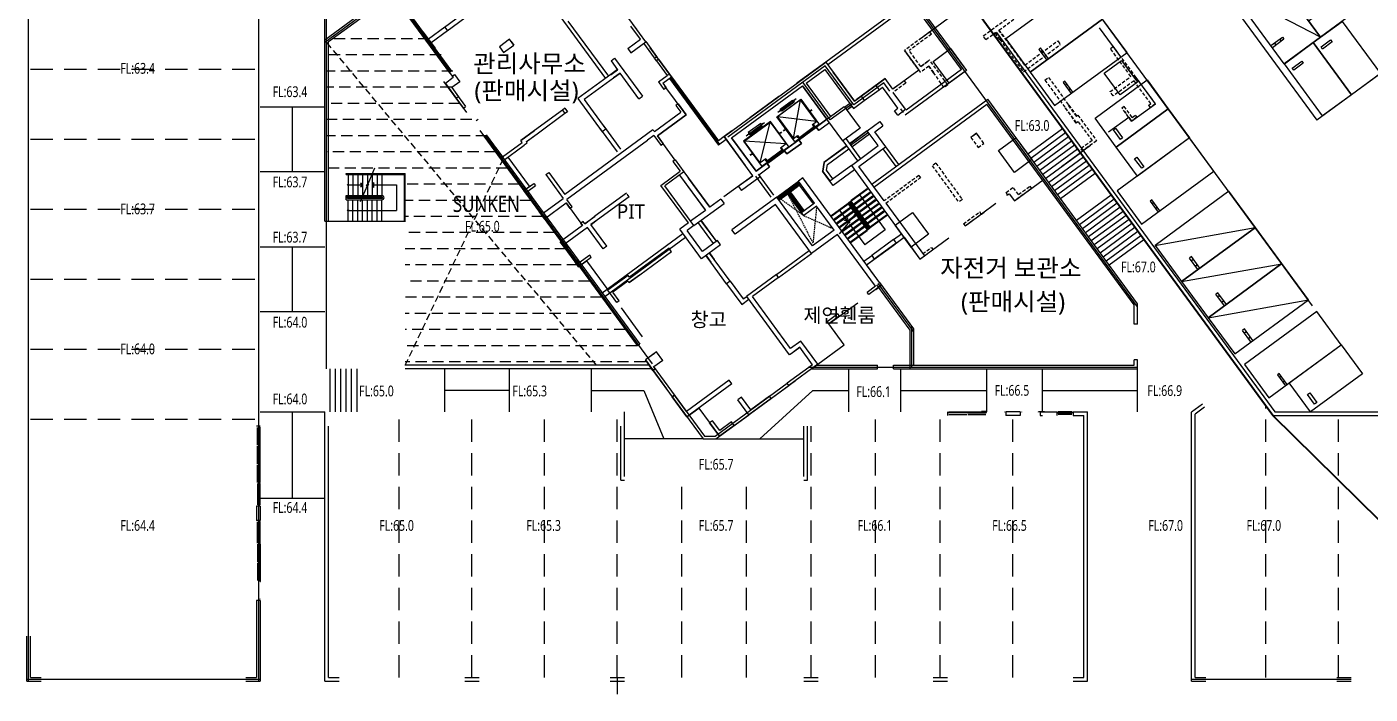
# Model space of a CAD drawing. Header units: millimetres. Extents: x 75184266 to 76346726, y -35077925 to -33679385.
# Drawn here: x 75298084 to 75372939, y -35000489 to -34963303 of the extents above; entities that cross this region are included whole.
import ezdxf
from ezdxf.enums import TextEntityAlignment as Align

# ---------------------------------------------------------------- set-up
doc = ezdxf.new("R2010")
doc.units = ezdxf.units.MM
doc.header["$LTSCALE"] = 50
doc.header["$MEASUREMENT"] = 0
for name, pattern in [('HID', [2.3, 1.5, -0.8]), ('HIDDEN2', [0.1875, 0.125, -0.0625]), ('XR-지하3층$0$H', [1.3, 0.8, -0.5]), ('XR-지하3층$0$HIDDEN', [0.375, 0.25, -0.125])]:
    doc.linetypes.add(name, pattern=pattern)
for name, color, linetype in [('XR-지하3층$0$A-주차', 9, 'CONTINUOUS'), ('XR-지하3층$0$일반주차', 8, 'CONTINUOUS'), ('XR-지하3층$0$확장형주차', 8, 'CONTINUOUS')]:
    doc.layers.add(name, color=color, linetype=linetype)
doc.layers.add('건축', color=8, linetype='CONTINUOUS', plot=False)
doc.layers.add('유도관제-주차면', color=7, linetype='CONTINUOUS', lineweight=100)
doc.styles.add('HY각헤드라인M', font='')
doc.styles.add('XR-지하3층$0$맑은고딕', font='')
doc.styles.add('XR-지하3층$0$울릉도m', font='')
doc.styles.get('HY각헤드라인M').set_extended_font_data('Malgun Gothic')
doc.styles.get('XR-지하3층$0$맑은고딕').set_extended_font_data('Malgun Gothic')
doc.styles.get('XR-지하3층$0$울릉도m').set_extended_font_data('Malgun Gothic')

# ---------------------------------------------------------------- blocks, each defined once
blk = doc.blocks.new('XR-지하3층$0$A$C73B52ADF')
at = {"layer": 'XR-지하3층$0$A-주차', "elevation": 0}
for points in [[(-2038, 2466), (-38, 2466), (-38, -1134), (-2038, -1134)], [(-1166, 2021), (-1166, 1871), (-1832, 1871), (-1832, 2021)]]:
    blk.add_lwpolyline(points, close=True, dxfattribs=at)
blk = doc.blocks.new('XR-지하3층$0$확장형 주차')
at = {"layer": 'XR-지하3층$0$확장형주차', "color": 7}
for p, q in [((0, 3965), (800, 3965)), ((0, 3835), (800, 3835)), ((800, 3835), (800, 3965))]:
    blk.add_line(p, q, dxfattribs=at)
blk.add_lwpolyline([(2500, 5100), (0, 0)], dxfattribs=at)
blk.add_lwpolyline([(2500, 5091), (0, 5091), (0, -9), (2500, -9)], close=True, dxfattribs=at)
for centre in [(238, 3900), (613, 3900)]:
    blk.add_circle(centre, 17.5, dxfattribs=at)
blk = doc.blocks.new('XR-지하3층$0$일반형 주차')
at = {"layer": 'XR-지하3층$0$일반주차'}
for p, q in [((750, 3865), (0, 3865)), ((750, 3735), (750, 3865)), ((0, 3735), (750, 3735))]:
    blk.add_line(p, q, dxfattribs=at)
blk.add_lwpolyline([(2300, 5000), (0, 5000), (0, 0), (2300, 0)], close=True, dxfattribs=at)
for centre in [(238, 3800), (563, 3800)]:
    blk.add_circle(centre, 17.5, dxfattribs=at)

msp = doc.modelspace()

# ---------------------------------------------------------------- hatches: boundary and pattern name
at = {"layer": '건축', "ltscale": 0.5}
h = msp.add_hatch(dxfattribs=at)
h.set_pattern_fill('ANSI31', color=256, scale=350, angle=-53.75323, style=0)
h.set_pattern_definition([(351.246774545, (57405224.57, 45124076.84), (6.657832369, 43.24044135), [])])
h.paths.add_polyline_path([(75340481, -34972601), (75341255, -34973658), (75341409, -34973545), (75340634, -34972489), (75341203, -34972072), (75341090, -34971919), (75339881, -34972806), (75339993, -34972959)])

# ---------------------------------------------------------------- linework, layer by layer
at = {"layer": '건축'}
for p, q in [((75369735, -34978841), (75337215, -34934485)), ((75314684, -34964023), (75314684, -34958815)), ((75314784, -34964023), (75314784, -34958742)), ((75323404, -34961841), (75321363, -34963337)), ((75364824, -34961486), (75369968, -34968503)), ((75323552, -34962042), (75321511, -34963538)), ((75320176, -34963594), (75320055, -34963682)), ((75320055, -34963682), (75320832, -34964743)), ((75320176, -34963594), (75320835, -34964493)), ((75325071, -34964115), (75325219, -34964317)), ((75320714, -34964582), (75320835, -34964493)), ((75330636, -34965194), (75331002, -34965694)), ((75330837, -34965046), (75332387, -34967159)), ((75333061, -34965052), (75333182, -34964963)), ((75333168, -34965197), (75333061, -34965052)), ((75333289, -34965108), (75333168, -34965197)), ((75333289, -34965108), (75333182, -34964963)), ((75336939, -34969419), (75342609, -34965263)), ((75344173, -34967650), (75342576, -34965472)), ((75342609, -34965263), (75344205, -34967440)), ((75321849, -34966130), (75321406, -34966455)), ((75322207, -34966364), (75321763, -34966689)), ((75321790, -34966049), (75321911, -34965961)), ((75321790, -34966049), (75321790, -34966049)), ((75321911, -34965961), (75322207, -34966364)), ((75333892, -34965931), (75333771, -34966020)), ((75342544, -34965682), (75344141, -34967860)), ((75321406, -34966455), (75322015, -34967286)), ((75321763, -34966689), (75322135, -34967197)), ((75333526, -34966447), (75333710, -34966697)), ((75333710, -34966697), (75333589, -34966786)), ((75342670, -34968442), (75341310, -34966587)), ((75345842, -34966426), (75344173, -34967650)), ((75346182, -34966890), (75345842, -34966426)), ((75346627, -34967835), (75346021, -34967008)), ((75347046, -34967899), (75346352, -34966952)), ((75311085, -34967762), (75314684, -34967762)), ((75312884, -34971362), (75312884, -34967762)), ((75322135, -34967197), (75322015, -34967286)), ((75328795, -34967300), (75330149, -34969147)), ((75329144, -34967354), (75330350, -34968999)), ((75334372, -34967600), (75334251, -34967689)), ((75334372, -34967600), (75334821, -34968213)), ((75340957, -34967323), (75339941, -34968068)), ((75340800, -34969527), (75341204, -34967372)), ((75340871, -34967417), (75340842, -34967377)), ((75344576, -34967168), (75344753, -34967410)), ((75346433, -34967977), (75346627, -34967835)), ((75346611, -34968219), (75347046, -34967899)), ((75327924, -34967938), (75326375, -34969074)), ((75328072, -34968140), (75326523, -34969275)), ((75334821, -34968213), (75333228, -34969381)), ((75338167, -34969369), (75339183, -34968624)), ((75338945, -34970887), (75339510, -34968613)), ((75342091, -34968581), (75339913, -34968318)), ((75340057, -34968014), (75340027, -34967974)), ((75341765, -34968045), (75341706, -34967964)), ((75341817, -34967945), (75341736, -34968004)), ((75341846, -34967986), (75341787, -34967905)), ((75342065, -34968885), (75342670, -34968442)), ((75344917, -34969088), (75345611, -34968580)), ((75332974, -34969034), (75328059, -34972638)), ((75333025, -34969357), (75332662, -34969623)), ((75332974, -34969034), (75333051, -34969139)), ((75333025, -34969357), (75333428, -34969907)), ((75333228, -34969381), (75333549, -34969819)), ((75338282, -34969315), (75338253, -34969275)), ((75339097, -34968718), (75339067, -34968678)), ((75340072, -34969286), (75340013, -34969206)), ((75340123, -34969187), (75340042, -34969246)), ((75340152, -34969227), (75340093, -34969147)), ((75340306, -34969115), (75340247, -34969034)), ((75340276, -34969075), (75340357, -34969016)), ((75340386, -34969056), (75340327, -34968975)), ((75342213, -34969087), (75342065, -34968885)), ((75344917, -34969088), (75343925, -34969815)), ((75343987, -34969900), (75344979, -34969173)), ((75345337, -34969153), (75345788, -34968822)), ((75353865, -34970388), (75355801, -34968969)), ((75354031, -34970614), (75355967, -34969195)), ((75324217, -34970036), (75324096, -34970125)), ((75324096, -34970125), (75324587, -34970794)), ((75324217, -34970036), (75324589, -34970544)), ((75324587, -34970794), (75325804, -34969901)), ((75324589, -34970544), (75325686, -34969740)), ((75325966, -34969783), (75325804, -34969901)), ((75332668, -34969631), (75328176, -34972924)), ((75332668, -34969631), (75332662, -34969623)), ((75333549, -34969819), (75333428, -34969907)), ((75338536, -34971597), (75336939, -34969419)), ((75340397, -34969823), (75338058, -34969678)), ((75341245, -34969796), (75341098, -34969595)), ((75343764, -34969934), (75342501, -34970859)), ((75354197, -34970840), (75356132, -34969421)), ((75354362, -34971066), (75356298, -34969647)), ((75354528, -34971291), (75356463, -34969872)), ((75354693, -34971517), (75356629, -34970098)), ((75334211, -34970722), (75334090, -34970811)), ((75334090, -34970811), (75334488, -34971353)), ((75334211, -34970722), (75334698, -34971385)), ((75338451, -34970475), (75338392, -34970394)), ((75338421, -34970435), (75338502, -34970375)), ((75338531, -34970416), (75338472, -34970335)), ((75338718, -34971339), (75339323, -34970895)), ((75339471, -34971097), (75339323, -34970895)), ((75340439, -34970388), (75340291, -34970186)), ((75342501, -34970859), (75342427, -34971341)), ((75354859, -34971743), (75356794, -34970324)), ((75355024, -34971969), (75356960, -34970550)), ((75355190, -34972195), (75357125, -34970776)), ((75311085, -34971362), (75314684, -34971362)), ((75327005, -34971538), (75327974, -34972861)), ((75327166, -34971420), (75328059, -34972638)), ((75333419, -34972136), (75334488, -34971353)), ((75334698, -34971385), (75333629, -34972169)), ((75337729, -34972188), (75338536, -34971597)), ((75338866, -34971540), (75339471, -34971097)), ((75342836, -34971898), (75342427, -34971341)), ((75344207, -34971265), (75343013, -34972140)), ((75344029, -34971023), (75347855, -34976241)), ((75355355, -34972421), (75357291, -34971002)), ((75355521, -34972646), (75357457, -34971227)), ((75355687, -34972872), (75357622, -34971453)), ((75326343, -34972023), (75326432, -34972144)), ((75334951, -34974225), (75333419, -34972136)), ((75335249, -34974378), (75333629, -34972169)), ((75337729, -34972188), (75337906, -34972430)), ((75341320, -34971725), (75341078, -34971903)), ((75341977, -34973128), (75341078, -34971903)), ((75341917, -34973173), (75341142, -34972116)), ((75345705, -34977705), (75341320, -34971725)), ((75326088, -34972843), (75325787, -34972431)), ((75326209, -34972754), (75326088, -34972843)), ((75328356, -34973424), (75328131, -34973118)), ((75328477, -34973336), (75328176, -34972924)), ((75331639, -34972778), (75329889, -34974061)), ((75339869, -34972789), (75337377, -34974616)), ((75341864, -34975511), (75339869, -34972789)), ((75341977, -34973128), (75341255, -34973658)), ((75344007, -34973022), (75343846, -34973141)), ((75344922, -34974609), (75343846, -34973141)), ((75344007, -34973022), (75345084, -34974490)), ((75345944, -34973128), (75348097, -34976063)), ((75356573, -34974082), (75358509, -34972663)), ((75356739, -34974308), (75358675, -34972889)), ((75356905, -34974534), (75358840, -34973114)), ((75326753, -34973496), (75326632, -34973585)), ((75326934, -34973996), (75326632, -34973585)), ((75328477, -34973336), (75328356, -34973424)), ((75339804, -34973209), (75337554, -34974858)), ((75341800, -34975931), (75339804, -34973209)), ((75341374, -34973819), (75341255, -34973658)), ((75342095, -34973290), (75341374, -34973819)), ((75343074, -34974624), (75342095, -34973290)), ((75357070, -34974759), (75359006, -34973340)), ((75357236, -34974985), (75359171, -34973566)), ((75357401, -34975211), (75359337, -34973792)), ((75329048, -34974368), (75327810, -34975275)), ((75329325, -34974475), (75328079, -34975388)), ((75329080, -34974158), (75328959, -34974247)), ((75329048, -34974368), (75328959, -34974247)), ((75330200, -34975668), (75329325, -34974475)), ((75329883, -34974053), (75329520, -34974319)), ((75330401, -34975521), (75329520, -34974319)), ((75329889, -34974061), (75329526, -34974327)), ((75329889, -34974061), (75329883, -34974053)), ((75334951, -34974225), (75334467, -34974580)), ((75335679, -34976233), (75334467, -34974580)), ((75335249, -34974378), (75334886, -34974644)), ((75337554, -34974858), (75337377, -34974616)), ((75343066, -34974630), (75341864, -34975511)), ((75357567, -34975437), (75359502, -34974018)), ((75357732, -34975663), (75359668, -34974244)), ((75357898, -34975888), (75359833, -34974469)), ((75328082, -34975646), (75327810, -34975275)), ((75328203, -34975558), (75328079, -34975388)), ((75335744, -34975814), (75334886, -34974644)), ((75336562, -34975214), (75335744, -34975814)), ((75336740, -34975456), (75336562, -34975214)), ((75343251, -34974866), (75341800, -34975931)), ((75345374, -34977762), (75343251, -34974866)), ((75346380, -34975151, 0), (75346528, -34975353, 0)), ((75358063, -34976114), (75359999, -34974695)), ((75358229, -34976340), (75360165, -34974921)), ((75358395, -34976566), (75360330, -34975147)), ((75311085, -34975562), (75314684, -34975562)), ((75312884, -34979162), (75312884, -34975562)), ((75328203, -34975558), (75328082, -34975646)), ((75329450, -34976032), (75328865, -34976461)), ((75329539, -34976153), (75329450, -34976032)), ((75330401, -34975521), (75330200, -34975668)), ((75333868, -34975632), (75332086, -34976939)), ((75334016, -34975834), (75332234, -34977141)), ((75334016, -34975834), (75333868, -34975632)), ((75336740, -34975456), (75335679, -34976233)), ((75345163, -34976044, 0), (75345310, -34976246, 0)), ((75347855, -34976241), (75348097, -34976063)), ((75328747, -34976300), (75328626, -34976388)), ((75328833, -34976671), (75328626, -34976388)), ((75328865, -34976461), (75328747, -34976300)), ((75329539, -34976153), (75328833, -34976671)), ((75337081, -34977629), (75336191, -34976416)), ((75337283, -34977482), (75336393, -34976268)), ((75331596, -34977150), (75330467, -34977978)), ((75331582, -34977470), (75330736, -34978090)), ((75331647, -34977558), (75331582, -34977470)), ((75331673, -34977255), (75331596, -34977150)), ((75332228, -34977133), (75331647, -34977558)), ((75331653, -34977566), (75331647, -34977558)), ((75332234, -34977141), (75331653, -34977566)), ((75332086, -34976939), (75331667, -34977247)), ((75332092, -34976947), (75331673, -34977255)), ((75332086, -34976939), (75332092, -34976947)), ((75332234, -34977141), (75332228, -34977133)), ((75337283, -34977482), (75337081, -34977629)), ((75339859, -34977106), (75338181, -34978335)), ((75339977, -34977267), (75338517, -34978337)), ((75339977, -34977267), (75339859, -34977106)), ((75330969, -34978663), (75330467, -34977978)), ((75331090, -34978574), (75330736, -34978090)), ((75340586, -34981582), (75338197, -34978324)), ((75340640, -34981232), (75338517, -34978337)), ((75345374, -34977762), (75344914, -34978099)), ((75345003, -34978220), (75344914, -34978099)), ((75345705, -34977705), (75345003, -34978220)), ((75331090, -34978574), (75330969, -34978663)), ((75311085, -34979162), (75314684, -34979162)), ((75343285, -34979293), (75342680, -34979736)), ((75342769, -34979857), (75342680, -34979736)), ((75343374, -34979414), (75342769, -34979857)), ((75343374, -34979414), (75343285, -34979293)), ((75341213, -34980813), (75340640, -34981232)), ((75341868, -34982130), (75341159, -34981162)), ((75342159, -34982103), (75341213, -34980813)), ((75333172, -34981413), (75332551, -34981868)), ((75332976, -34982449), (75332551, -34981868)), ((75333520, -34981889), (75333020, -34982256)), ((75333520, -34981889), (75333172, -34981413)), ((75342159, -34982103), (75340546, -34983285, 0)), ((75340675, -34981517), (75340586, -34981582)), ((75314984, -34984762), (75314984, -34982362, 0)), ((75315284, -34984762), (75315284, -34982362, 0)), ((75315584, -34984762), (75315584, -34982362, 0)), ((75315884, -34984762), (75315884, -34982362, 0)), ((75316184, -34984762), (75316184, -34982362, 0)), ((75316484, -34984762), (75316484, -34982362, 0)), ((75321384, -34984762), (75321384, -34982362, 0)), ((75324984, -34984762), (75324984, -34982362, 0)), ((75329545, -34984762, 0), (75329545, -34982362, 0)), ((75333097, -34982360), (75332976, -34982449)), ((75332976, -34982449), (75333097, -34982360)), ((75333097, -34982360), (75333020, -34982256)), ((75341868, -34982130), (75340457, -34983164, 0)), ((75343884, -34984762), (75343884, -34982362)), ((75346784, -34984762), (75346784, -34982362)), ((75351584, -34984762), (75351584, -34982362)), ((75354684, -34984762), (75354684, -34982362)), ((75359984, -34984762), (75359984, -34982362)), ((75337221, -34982995), (75334841, -34984740)), ((75337368, -34983197), (75334868, -34985030)), ((75337368, -34983197), (75337221, -34982995)), ((75340546, -34983285, 0), (75340457, -34983164, 0)), ((75346784, -34983562), (75351584, -34983562)), ((75354684, -34983562), (75359984, -34983562)), ((75334173, -34983828), (75334052, -34983917)), ((75334052, -34983917), (75334173, -34983828)), ((75334868, -34985030), (75334052, -34983917)), ((75334841, -34984740), (75334173, -34983828)), ((75337912, -34983939), (75337711, -34984087)), ((75338320, -34984917), (75337711, -34984087)), ((75338433, -34984649), (75337912, -34983939)), ((75339562, -34984007, 0), (75338320, -34984917)), ((75339473, -34983886, 0), (75338433, -34984649)), ((75339562, -34984007, 0), (75339473, -34983886, 0)), ((75311085, -34984762), (75314684, -34984762)), ((75312884, -34989562), (75312884, -34984762)), ((75335647, -34984459), (75335526, -34984548)), ((75349394, -34984762, 0), (75349394, -34984784, 0)), ((75349454, -34984762, 0), (75351524, -34984762, 0)), ((75349454, -34984762, 0), (75349454, -34984784, 0)), ((75349454, -34984912, 0), (75350484, -34984912, 0)), ((75350484, -34984762), (75350484, -34984784)), ((75350544, -34984762), (75350544, -34984784)), ((75350544, -34984912, 0), (75351524, -34984912, 0)), ((75352564, -34984762), (75352564, -34984784)), ((75352624, -34984762), (75352624, -34984784)), ((75353504, -34984762), (75353504, -34984784)), ((75354448, -34984762), (75354448, -34984784)), ((75355494, -34984762, 0), (75355494, -34984784, 0)), ((75355554, -34984762, 0), (75355554, -34984784, 0)), ((75356314, -34984762, 0), (75355554, -34984762, 0)), ((75356314, -34984912, 0), (75355554, -34984912, 0)), ((75356314, -34984762, 0), (75356314, -34984784, 0)), ((75356374, -34984762, 0), (75356374, -34984784, 0)), ((75310934, -34986612), (75310934, -34985632)), ((75311084, -34985632, 0), (75311062, -34985632, 0)), ((75336290, -34985252), (75336129, -34985371)), ((75336679, -34986121), (75336129, -34985371)), ((75336692, -34985801), (75336290, -34985252)), ((75337497, -34985520), (75336679, -34986121)), ((75337349, -34985319), (75336692, -34985801)), ((75337497, -34985520), (75337349, -34985319)), ((75311084, -34986612, 0), (75311062, -34986612, 0)), ((75335772, -34986262), (75331384, -34986262)), ((75336486, -34986262, 0), (75341384, -34986262)), ((75310934, -34987652), (75310934, -34986672)), ((75311084, -34986672, 0), (75311062, -34986672, 0)), ((75311084, -34988687, 0), (75311084, -34986672)), ((75310934, -34988687, 0), (75310934, -34987712)), ((75311084, -34987652, 0), (75311062, -34987652, 0)), ((75311084, -34987712, 0), (75311062, -34987712, 0)), ((75310934, -34988752), (75310934, -34989942)), ((75311084, -34988692, 0), (75311062, -34988692, 0)), ((75311084, -34988752, 0), (75311062, -34988752, 0)), ((75311084, -34989942, 0), (75311084, -34988752)), ((75311085, -34989562), (75314684, -34989562)), ((75311084, -34989942, 0), (75311062, -34989942, 0)), ((75311084, -34990002, 0), (75311062, -34990002, 0)), ((75310934, -34992072), (75310934, -34990882)), ((75311084, -34990822, 0), (75311062, -34990822, 0)), ((75311084, -34990882, 0), (75311062, -34990882, 0)), ((75311084, -34992072), (75311084, -34990882)), ((75310934, -34992137, 0), (75310934, -34993112)), ((75311084, -34992072, 0), (75311062, -34992072, 0)), ((75311084, -34992132, 0), (75311062, -34992132, 0)), ((75311084, -34992137, 0), (75311084, -34994152)), ((75310934, -34993172), (75310934, -34994152)), ((75311084, -34993112, 0), (75311062, -34993112, 0)), ((75311084, -34993172, 0), (75311062, -34993172, 0)), ((75311084, -34995192, 0), (75311062, -34995192, 0))]:
    msp.add_line(p, q, dxfattribs=at)
at = {"layer": '건축', "ltscale": 0.5}
for p, q in [((75298184, -34999762), (75298184, -34945162)), ((75359984, -34978903), (75335247, -34945162)), ((75401098, -34945680), (75369968, -34968503)), ((75350333, -34965570), (75338262, -34949106)), ((75350166, -34965680), (75338219, -34949385)), ((75310984, -34952390), (75310984, -34999762)), ((75314784, -34982362), (75314784, -34954199)), ((75321714, -34965820), (75314684, -34956230)), ((75321654, -34965864), (75314684, -34956357)), ((75321775, -34965775), (75314884, -34956376)), ((75314684, -34964147), (75318399, -34961424)), ((75332568, -34964125), (75333171, -34964947)), ((75352119, -34963609), (75351958, -34963727)), ((75351958, -34963727), (75367526, -34984962)), ((75352119, -34963609), (75367627, -34984762)), ((75332447, -34964213), (75333050, -34965036)), ((75333168, -34965197), (75333771, -34966020)), ((75333289, -34965108), (75333892, -34965931)), ((75322409, -34967825), (75321323, -34966343)), ((75333889, -34966181), (75336618, -34969903)), ((75333950, -34966137), (75336678, -34969859)), ((75334010, -34966092), (75336621, -34969653)), ((75344576, -34967168), (75345399, -34966565)), ((75344753, -34967410), (75345576, -34966807)), ((75342670, -34968442), (75343638, -34967732)), ((75343638, -34967732), (75344525, -34968942)), ((75359784, -34978800), (75351585, -34967616)), ((75359984, -34978734), (75351628, -34967336)), ((75323239, -34968457), (75323118, -34968545)), ((75343557, -34969651), (75342670, -34968442)), ((75332119, -34981069), (75323562, -34969397)), ((75332948, -34982073), (75323623, -34969353)), ((75344525, -34968942), (75343557, -34969651)), ((75344929, -34969104), (75343937, -34969832)), ((75344049, -34969985), (75345041, -34969258)), ((75337057, -34969581), (75336618, -34969903)), ((75336939, -34969419), (75336621, -34969653)), ((75343776, -34969950), (75342520, -34970871)), ((75342696, -34970977), (75343888, -34970103)), ((75342520, -34970871), (75342448, -34971336)), ((75338681, -34971626), (75339539, -34972796)), ((75338843, -34971508), (75339700, -34972678)), ((75342852, -34971886), (75342448, -34971336)), ((75342648, -34971287), (75342696, -34970977)), ((75343005, -34971774), (75342648, -34971287)), ((75344207, -34971265), (75343013, -34972140)), ((75346477, -34974361), (75347445, -34973652)), ((75347445, -34973652), (75348332, -34974862)), ((75347364, -34975571), (75346477, -34974361)), ((75346379, -34975150), (75345162, -34976043, 0)), ((75346528, -34975353), (75345310, -34976246, 0)), ((75346380, -34975151, 0), (75346820, -34974829)), ((75348332, -34974862), (75347364, -34975571)), ((75339859, -34977106), (75341681, -34975769)), ((75339977, -34977267), (75341800, -34975931)), ((75344723, -34976366), (75345163, -34976044, 0)), ((75344871, -34976568), (75345310, -34976246)), ((75337081, -34977629), (75337921, -34978775, 0)), ((75337283, -34977482), (75338004, -34978466, 0)), ((75345512, -34977611), (75347484, -34980302, 0)), ((75345592, -34977552), (75347484, -34980133, 0)), ((75338004, -34978466), (75338197, -34978324)), ((75345431, -34977670), (75347284, -34980198, 0)), ((75337921, -34978775), (75338316, -34978485)), ((75359784, -34979862), (75359784, -34978800)), ((75359984, -34979862), (75359984, -34978734)), ((75359984, -34979862), (75359784, -34979862)), ((75347284, -34980198), (75347284, -34982362)), ((75347384, -34979996), (75347384, -34982262)), ((75347484, -34980133), (75347484, -34982162)), ((75332119, -34981069), (75332237, -34980983)), ((75359784, -34982162), (75359784, -34981862)), ((75359984, -34981862), (75359784, -34981862)), ((75359984, -34982362), (75359984, -34981862)), ((75332864, -34982296), (75335772, -34986262)), ((75332985, -34982207), (75335848, -34986112)), ((75341620, -34982262), (75359984, -34982262)), ((75341805, -34982362), (75345484, -34982362)), ((75342078, -34982162), (75345484, -34982162)), ((75345484, -34982362, 0), (75345484, -34982162, 0)), ((75346384, -34982162), (75359784, -34982162)), ((75346384, -34982362, 0), (75346384, -34982162, 0)), ((75346384, -34982362), (75359984, -34982362)), ((75336437, -34986112, 0), (75340457, -34983164, 0)), ((75336486, -34986262, 0), (75340546, -34983285, 0)), ((75363594, -34984335), (75362984, -34984782)), ((75314684, -34999762), (75314684, -34984762)), ((75331384, -34988362), (75331384, -34984762)), ((75349384, -34984762, 0), (75349384, -34984962, 0)), ((75352634, -34984762), (75352634, -34984962)), ((75353434, -34984762, 0), (75352634, -34984762)), ((75353434, -34984962, 0), (75352634, -34984962)), ((75353434, -34984762, 0), (75353434, -34984962, 0)), ((75353444, -34984762), (75353444, -34984784)), ((75354508, -34984762), (75354508, -34984784)), ((75354554, -34984762), (75355484, -34984762)), ((75354554, -34984762, 0), (75354554, -34984962, 0)), ((75354554, -34984962), (75354684, -34984962)), ((75355484, -34984762, 0), (75355484, -34984962, 0)), ((75356384, -34984762), (75357184, -34984762)), ((75356384, -34984762, 0), (75356384, -34984962, 0)), ((75356384, -34984962), (75356984, -34984962)), ((75356984, -34999562), (75356984, -34984962)), ((75357184, -34999762), (75357184, -34984762)), ((75362984, -34999762), (75362984, -34984782)), ((75363713, -34984496), (75363184, -34984884)), ((75363184, -34999562), (75363184, -34984884)), ((75367526, -34984962), (75373974, -34984962)), ((75367627, -34984762), (75374075, -34984762)), ((75311084, -34985562), (75310884, -34985562)), ((75311084, -34985572, 0), (75311062, -34985572, 0)), ((75314884, -34999562), (75314884, -34985563)), ((75331184, -34988562), (75331184, -34985564)), ((75341384, -34988362), (75341384, -34985564)), ((75341584, -34988562), (75341584, -34985564)), ((75335772, -34986262, 0), (75336486, -34986262, 0)), ((75335848, -34986112, 0), (75336437, -34986112, 0)), ((75331184, -34988562, 0), (75331384, -34988562, 0)), ((75341384, -34988562, 0), (75341584, -34988562, 0)), ((75311084, -34990012), (75310884, -34990012)), ((75310884, -34990012), (75310884, -34990812)), ((75311084, -34990012), (75311084, -34990812)), ((75311084, -34990812), (75310884, -34990812)), ((75310884, -34995262), (75310884, -34999562)), ((75311084, -34995262), (75310884, -34995262)), ((75311084, -34995252, 0), (75311062, -34995252, 0)), ((75311084, -34995262), (75311084, -34999762)), ((75298084, -34999762), (75298084, -34997262)), ((75298284, -34999562), (75298284, -34997262)), ((75298084, -34999662), (75311084, -34999662)), ((75298084, -34999762), (75298884, -34999762)), ((75298284, -34999562), (75298884, -34999562)), ((75310284, -34999562), (75310884, -34999562)), ((75310284, -34999762), (75311084, -34999762)), ((75314684, -34999762), (75315484, -34999762)), ((75314884, -34999562), (75315484, -34999562)), ((75322484, -34999562), (75323284, -34999562)), ((75322484, -34999762), (75323284, -34999762)), ((75330584, -34999562), (75331384, -34999562)), ((75330584, -34999762), (75331384, -34999762)), ((75330984, -34999562), (75330984, -35000489)), ((75341384, -34999562), (75342184, -34999562)), ((75341384, -34999762), (75342184, -34999762)), ((75348584, -34999562), (75349384, -34999562)), ((75348584, -34999762), (75349384, -34999762)), ((75356384, -34999562), (75356984, -34999562)), ((75356384, -34999762), (75357184, -34999762)), ((75362984, -34999662), (75371884, -34999662)), ((75362984, -34999762), (75363784, -34999762)), ((75363184, -34999562), (75363784, -34999562)), ((75371084, -34999562), (75371884, -34999562)), ((75371084, -34999762), (75371884, -34999762))]:
    msp.add_line(p, q, dxfattribs=at)
at = {"layer": '건축', "ltscale": 100}
for p, q in [((75325156, -34959124), (75330327, -34966176)), ((75314684, -34964023), (75318339, -34961343)), ((75314884, -34964125), (75318458, -34961504)), ((75347325, -34961805), (75342609, -34965263)), ((75347443, -34961966), (75342727, -34965424)), ((75321380, -34963325), (75320468, -34963993)), ((75328236, -34962985), (75330488, -34966058)), ((75314684, -34974122), (75314684, -34964023)), ((75314884, -34974122), (75314884, -34964125)), ((75321527, -34963526), (75320616, -34964195)), ((75350284, -34965842), (75347036, -34968223)), ((75350166, -34965680), (75347079, -34967944)), ((75322020, -34967047), (75322527, -34967739)), ((75322409, -34967825), (75322530, -34967737)), ((75328069, -34967832), (75327924, -34967938)), ((75328069, -34967832), (75328217, -34968033)), ((75345170, -34972071, 0), (75351628, -34967336)), ((75345288, -34972232, 0), (75351585, -34967616, 0)), ((75346773, -34967864, 0), (75346923, -34968070, 0)), ((75346967, -34967790, 0), (75346934, -34967746, 0)), ((75328217, -34968033), (75328072, -34968140)), ((75323680, -34969311), (75332237, -34980983)), ((75330036, -34968993), (75330971, -34970268)), ((75330238, -34968845), (75331172, -34970120)), ((75345787, -34970106), (75346509, -34971090)), ((75346670, -34970971), (75345949, -34969987)), ((75330143, -34978128), (75334647, -34974826)), ((75330291, -34978329), (75334795, -34975027)), ((75332741, -34982162), (75319173, -34982162, 0)), ((75332939, -34982362), (75319173, -34982362, 0))]:
    msp.add_line(p, q, dxfattribs=at)
at = {"layer": '건축', "linetype": 'HIDDEN2', "ltscale": 30}
for p, q in [((75351382, -34963809), (75353640, -34962154)), ((75352256, -34963479), (75353990, -34962207)), ((75348404, -34963587), (75346993, -34964621)), ((75348493, -34963708), (75348404, -34963587)), ((75351530, -34964011), (75352030, -34963644)), ((75352296, -34964007), (75353614, -34965806)), ((75353692, -34965438), (75352522, -34963842)), ((75353692, -34965438), (75355531, -34964090)), ((75353614, -34965806), (75355679, -34964292)), ((75358465, -34964506), (75358626, -34964388)), ((75348348, -34965488), (75347880, -34965831)), ((75354810, -34966269), (75355945, -34967817)), ((75355011, -34966121), (75356146, -34967669)), ((75347057, -34966434), (75346352, -34966952)), ((75359107, -34967817), (75359228, -34967729)), ((75360592, -34967678), (75360721, -34967583)), ((75360592, -34967678), (75360680, -34967799)), ((75356654, -34968227), (75357695, -34969646)), ((75356670, -34968587), (75357445, -34969643)), ((75359249, -34968011), (75359338, -34968132)), ((75359680, -34968346), (75359850, -34968221)), ((75359850, -34968221), (75359938, -34968342)), ((75350803, -34969379), (75351005, -34969231)), ((75357445, -34969643), (75356816, -34970105)), ((75356816, -34970105), (75356905, -34970226)), ((75357695, -34969646), (75356905, -34970226)), ((75347787, -34971591), (75347876, -34971711)), ((75348529, -34971047), (75350013, -34973071)), ((75348731, -34970899), (75350215, -34972923)), ((75345944, -34973128), (75347876, -34971711)), ((75352649, -34972539), (75353052, -34972244)), ((75353348, -34972647), (75353977, -34972186)), ((75353977, -34972186), (75354066, -34972307)), ((75331639, -34972778), (75331492, -34972576)), ((75352738, -34972660), (75352649, -34972539)), ((75352738, -34972660), (75352698, -34972690)), ((75350278, -34974278), (75351181, -34973616)), ((75350367, -34974399), (75351431, -34973618)), ((75351270, -34973737), (75351181, -34973616)), ((75350278, -34974278), (75350367, -34974399)), ((75348008, -34975942), (75348488, -34975590)), ((75348097, -34976063), (75348576, -34975711)), ((75348488, -34975590), (75348576, -34975711))]:
    msp.add_line(p, q, dxfattribs=at)
at = {"layer": '건축', "linetype": 'XR-지하3층$0$HIDDEN', "ltscale": 50}
for p, q in [((75320507, -34963971), (75315074, -34963971)), ((75321168, -34964871), (75314787, -34964871)), ((75321828, -34965771), (75314787, -34965771)), ((75321744, -34966671), (75314787, -34966671)), ((75322224, -34967571), (75314787, -34967571)), ((75322883, -34968471), (75314787, -34968471)), ((75323726, -34969371), (75314787, -34969371)), ((75324203, -34970271), (75314787, -34970271)), ((75324863, -34971171), (75314787, -34971171)), ((75325523, -34972071), (75319173, -34972071, 0)), ((75326183, -34972971), (75319173, -34972971, 0)), ((75326842, -34973871), (75319173, -34973871, 0)), ((75327502, -34974771), (75319173, -34974771, 0)), ((75328137, -34975671), (75319174, -34975671, 0)), ((75328797, -34976571), (75319174, -34976571, 0)), ((75329457, -34977471), (75319174, -34977471, 0)), ((75330117, -34978371), (75319174, -34978371, 0)), ((75330645, -34979271, 0), (75319173, -34979271, 0)), ((75331436, -34980171), (75319173, -34980171, 0)), ((75332096, -34981071), (75319173, -34981071, 0)), ((75332557, -34981971), (75319173, -34981971, 0))]:
    msp.add_line(p, q, dxfattribs=at)
at = {"layer": '건축', "linetype": 'XR-지하3층$0$HIDDEN', "ltscale": 30}
for p, q in [((75314787, -34964182), (75329815, -34982162)), ((75319173, -34982162, 0), (75324579, -34970784, 0))]:
    msp.add_line(p, q, dxfattribs=at)
at = {"layer": '건축', "linetype": 'XR-지하3층$0$HIDDEN', "ltscale": 100}
for p, q in [((75298284, -34965662), (75310884, -34965662)), ((75298284, -34969562), (75310884, -34969562)), ((75298284, -34973462), (75310884, -34973462)), ((75298284, -34977362), (75310884, -34977362)), ((75298284, -34981262), (75310884, -34981262)), ((75318834, -34999562), (75318834, -34984962)), ((75322884, -34999562), (75322884, -34984962)), ((75326934, -34999562), (75326934, -34984962)), ((75330984, -34999562), (75330984, -34984962)), ((75345384, -34999562), (75345384, -34984962)), ((75348984, -34999562), (75348984, -34984962)), ((75353034, -34999562), (75353034, -34984962)), ((75367134, -34999562), (75367134, -34984427)), ((75371184, -34999562), (75371184, -34984962)), ((75298284, -34985162), (75310884, -34985162)), ((75341784, -34999562), (75341784, -34985564)), ((75334584, -34999562), (75334584, -34988562)), ((75338184, -34999562), (75338184, -34988562))]:
    msp.add_line(p, q, dxfattribs=at)
at = {"layer": '건축', "ltscale": 10}
for p, q in [((75315883, -34971472, 0), (75316966, -34971472, 0)), ((75315883, -34971522, 0), (75315883, -34971472, 0)), ((75315883, -34971522, 0), (75316945, -34971522, 0)), ((75315984, -34971522, 0), (75315984, -34972707, 0)), ((75316254, -34971522, 0), (75316253, -34972707, 0)), ((75316524, -34971522, 0), (75316523, -34972707, 0)), ((75316794, -34971522, 0), (75316793, -34972707, 0)), ((75316945, -34971522, 0), (75319124, -34971522, 0)), ((75316966, -34971472, 0), (75319174, -34971472, 0)), ((75317064, -34971522, 0), (75317064, -34972114, 0)), ((75317334, -34971522, 0), (75317333, -34972707, 0)), ((75317604, -34971522, 0), (75317603, -34972707, 0)), ((75317874, -34971522, 0), (75317873, -34972707, 0)), ((75319124, -34974122, 0), (75319124, -34971522, 0)), ((75319174, -34974172, 0), (75319174, -34971472, 0)), ((75317064, -34972114, 0), (75317063, -34972707, 0)), ((75315883, -34972707, 0), (75316806, -34972707, 0)), ((75315883, -34972777, 0), (75315883, -34972707, 0)), ((75316775, -34972777, 0), (75315883, -34972777, 0)), ((75315883, -34972937, 0), (75315883, -34972777, 0)), ((75315883, -34972937, 0), (75317873, -34972937, 0)), ((75315953, -34972867, 0), (75315953, -34972777, 0)), ((75317873, -34972867, 0), (75315953, -34972867, 0)), ((75315983, -34972807, 0), (75315983, -34972777, 0)), ((75315983, -34972837, 0), (75315983, -34972807, 0)), ((75315983, -34972807, 0), (75316762, -34972807, 0)), ((75315983, -34972837, 0), (75317873, -34972837, 0)), ((75315983, -34972837, 0), (75315983, -34972867, 0)), ((75315983, -34974122, 0), (75315983, -34972937, 0)), ((75316253, -34972807, 0), (75316253, -34972777, 0)), ((75316253, -34972867, 0), (75316253, -34972837, 0)), ((75316253, -34974122, 0), (75316253, -34972937, 0)), ((75316523, -34972807, 0), (75316523, -34972777, 0)), ((75316523, -34972867, 0), (75316523, -34972837, 0)), ((75316523, -34974122, 0), (75316523, -34972937, 0)), ((75316762, -34972807, 0), (75317873, -34972807, 0)), ((75317873, -34972777, 0), (75316775, -34972777, 0)), ((75316793, -34972807, 0), (75316793, -34972777, 0)), ((75316793, -34972867, 0), (75316793, -34972837, 0)), ((75316793, -34974122, 0), (75316793, -34972937, 0)), ((75316806, -34972707, 0), (75317873, -34972707, 0)), ((75317063, -34972807, 0), (75317063, -34972777, 0)), ((75317063, -34972867, 0), (75317063, -34972837, 0)), ((75317063, -34974122, 0), (75317063, -34972937, 0)), ((75317333, -34972807, 0), (75317333, -34972777, 0)), ((75317333, -34972867, 0), (75317333, -34972837, 0)), ((75317333, -34974122, 0), (75317333, -34972937, 0)), ((75317603, -34972807, 0), (75317603, -34972777, 0)), ((75317603, -34972867, 0), (75317603, -34972837, 0)), ((75317603, -34974122, 0), (75317603, -34972937, 0)), ((75317873, -34972807, 0), (75317873, -34972777, 0)), ((75317873, -34972837, 0), (75317873, -34972807, 0)), ((75317873, -34972867, 0), (75317873, -34972837, 0)), ((75317873, -34974122, 0), (75317873, -34972937, 0)), ((75315983, -34973529, 0), (75318680, -34973529, 0)), ((75314684, -34974122, 0), (75319124, -34974122, 0)), ((75319124, -34974122, 0), (75319124, -34974122, 0))]:
    msp.add_line(p, q, dxfattribs=at)
at = {"layer": '건축', "ltscale": 3}
for p, q in [((75339881, -34972806), (75341090, -34971919)), ((75340634, -34972489), (75341203, -34972072)), ((75339993, -34972959), (75340481, -34972601)), ((75341255, -34973658), (75340481, -34972601)), ((75341409, -34973545), (75340634, -34972489))]:
    msp.add_line(p, q, dxfattribs=at)
at = {"layer": '건축', "linetype": 'HID'}
for p, q in [((75341374, -34973819), (75340082, -34972894)), ((75340481, -34972601), (75341888, -34975358)), ((75341374, -34973819), (75343001, -34974542)), ((75342095, -34973290), (75341888, -34975358))]:
    msp.add_line(p, q, dxfattribs=at)
at = {"layer": '건축', "linetype": 'XR-지하3층$0$H', "ltscale": 50}
msp.add_lwpolyline([(75314984, -34956767), (75321849, -34966130), (75321406, -34966455), (75324587, -34970794), (75324889, -34970572), (75326089, -34972210), (75325787, -34972431), (75326934, -34973996), (75328131, -34973118), (75329048, -34974368), (75327810, -34975275), (75328833, -34976671), (75329272, -34976348), (75333051, -34981502), (75332551, -34981868), (75334868, -34985030), (75335526, -34984548), (75336679, -34986121), (75342159, -34982103), (75343626, -34981027), (75342769, -34979857), (75345705, -34977705), (75344871, -34976568), (75346968, -34975031), (75347855, -34976241), (75352819, -34972601), (75353114, -34973005), (75359485, -34968334), (75359648, -34968555), (75360971, -34967586), (75354671, -34958993), (75346993, -34964621), (75347791, -34965710), (75346344, -34966772), (75345915, -34966187), (75344205, -34967440), (75342609, -34965263), (75336939, -34969419), (75338536, -34971597), (75336140, -34973353), (75333228, -34969381), (75334821, -34968213), (75333526, -34966447), (75334010, -34966092), (75329996, -34960616)], dxfattribs=at)
at = {"layer": '건축', "ltscale": 0.5}
for points in [[(75321380, -34963325), (75321527, -34963526)], [(75331571, -34964508), (75331749, -34964750)], [(75330996, -34965686), (75331002, -34965694), (75330639, -34965960), (75330634, -34965952), (75328795, -34967300)], [(75332185, -34967307), (75331138, -34965879), (75330775, -34966145), (75330781, -34966153), (75329144, -34967354)], [(75333892, -34965931), (75334010, -34966092)], [(75341512, -34966439), (75342544, -34965682)], [(75325609, -34969635), (75325615, -34969643), (75326381, -34969082), (75326375, -34969074)], [(75325918, -34969719), (75325912, -34969711), (75326517, -34969267), (75326523, -34969275)], [(75330350, -34968999), (75330149, -34969147)], [(75343557, -34969651), (75344376, -34970768)], [(75343718, -34969533), (75344537, -34970650)], [(75344029, -34971023), (75342836, -34971898)], [(75339869, -34972789), (75341078, -34971903)], [(75346528, -34975353), (75346968, -34975031)]]:
    msp.add_lwpolyline(points, dxfattribs=at)
at = {"layer": '건축'}
for points in [[(75331749, -34964750), (75332579, -34964141), (75331870, -34963173)], [(75332281, -34963987), (75331749, -34963262)], [(75331571, -34964508), (75332281, -34963987)], [(75330636, -34965194), (75330837, -34965046)], [(75342576, -34965472), (75337149, -34969452)], [(75321790, -34966049), (75321849, -34966130)], [(75333287, -34966375), (75333771, -34966020)], [(75333287, -34966375), (75333589, -34966786)], [(75333526, -34966447), (75334010, -34966092)], [(75342857, -34968485), (75341322, -34966392)], [(75345399, -34966565), (75345915, -34966187)], [(75346344, -34966772), (75345915, -34966187)], [(75339323, -34970895), (75338718, -34971339), (75337359, -34969484), (75341310, -34966587), (75342670, -34968442), (75342065, -34968885)], [(75341512, -34966439), (75342872, -34968294)], [(75345399, -34966565), (75345576, -34966807)], [(75345399, -34966565), (75345576, -34966807)], [(75345576, -34966807), (75345770, -34966665)], [(75346021, -34967008), (75345770, -34966665)], [(75332185, -34967307), (75332387, -34967159)], [(75334251, -34967689), (75334523, -34968060)], [(75341905, -34968717), (75341976, -34968814), (75341928, -34968850), (75341857, -34968753), (75342091, -34968581), (75341204, -34967372), (75339913, -34968318), (75340800, -34969527), (75341034, -34969356), (75341105, -34969453), (75341057, -34969488), (75340986, -34969391)], [(75344111, -34967565), (75342857, -34968485)], [(75343662, -34967764), (75343928, -34967569)], [(75343774, -34967918), (75344040, -34967723)], [(75343786, -34967934), (75344052, -34967739)], [(75344141, -34967860), (75344753, -34967410)], [(75344205, -34967440), (75344576, -34967168)], [(75344576, -34967168), (75344753, -34967410)], [(75327924, -34967938), (75328072, -34968140)], [(75333051, -34969139), (75334523, -34968060)], [(75339211, -34970692), (75339282, -34970789), (75339331, -34970753), (75339260, -34970657), (75338945, -34970887), (75338058, -34969678), (75339510, -34968613), (75340397, -34969823), (75340082, -34970054), (75340153, -34970150), (75340202, -34970115), (75340131, -34970018)], [(75342818, -34968643), (75342213, -34969087)], [(75345611, -34968580), (75345788, -34968822)], [(75346611, -34968219), (75346433, -34967977)], [(75342065, -34968885), (75342213, -34969087)], [(75345529, -34969923), (75344917, -34969088)], [(75345949, -34969987), (75345337, -34969153)], [(75325686, -34969740), (75325615, -34969643)], [(75325966, -34969783), (75325918, -34969719)], [(75337359, -34969484), (75338718, -34971339)], [(75341098, -34969595), (75340291, -34970186)], [(75340291, -34970186), (75341098, -34969595)], [(75341245, -34969796), (75340439, -34970388)], [(75340439, -34970388), (75341245, -34969796)], [(75341098, -34969595), (75341245, -34969796)], [(75344029, -34971023), (75345529, -34969923)], [(75344448, -34971087), (75345936, -34969996)], [(75339323, -34970895), (75339471, -34971097)], [(75340291, -34970186), (75340439, -34970388)], [(75327005, -34971538), (75327166, -34971420)], [(75334456, -34971563), (75335881, -34973506)], [(75334456, -34971563), (75335898, -34973530)], [(75334698, -34971385), (75336123, -34973329)], [(75334698, -34971385), (75336140, -34973353)], [(75338866, -34971540), (75338955, -34971661), (75337906, -34972430)], [(75345856, -34973007), (75344448, -34971087)], [(75325787, -34972431), (75326343, -34972023)], [(75325996, -34972464), (75326432, -34972144)], [(75337729, -34972188), (75337906, -34972430)], [(75343013, -34972140), (75342836, -34971898)], [(75344007, -34973022), (75344975, -34972313)], [(75344048, -34972993), (75344018, -34972953), (75344905, -34972302), (75344935, -34972343)], [(75325996, -34972464), (75326209, -34972754)], [(75326753, -34973496), (75326877, -34973665), (75327974, -34972861)], [(75326934, -34973996), (75328131, -34973118)], [(75331492, -34972576), (75329741, -34973859), (75329747, -34973867), (75329175, -34974287), (75329080, -34974158)], [(75335249, -34974378), (75336939, -34973140)], [(75336761, -34972898), (75336140, -34973353)], [(75336761, -34972898), (75336939, -34973140)], [(75336761, -34972898), (75336939, -34973140)], [(75343846, -34973141), (75342878, -34973850)], [(75343997, -34973092), (75343916, -34973152)], [(75343936, -34973137), (75344953, -34974524)], [(75344993, -34974494), (75343976, -34973107)], [(75343997, -34973092), (75345014, -34974480)], [(75344161, -34973232), (75345129, -34972523)], [(75344201, -34973203), (75344172, -34973162), (75345059, -34972512), (75345089, -34972552)], [(75344315, -34973442), (75345283, -34972732)], [(75344355, -34973412), (75344326, -34973372), (75345213, -34972722), (75345242, -34972762)], [(75344469, -34973652), (75345436, -34972942)], [(75344509, -34973622), (75344479, -34973582), (75345366, -34972931), (75345396, -34972972)], [(75344491, -34972668), (75345913, -34974607)], [(75344663, -34973832), (75344633, -34973791), (75345520, -34973141), (75345550, -34973181)], [(75335898, -34973530), (75335072, -34974136)], [(75343806, -34973170), (75343835, -34973211), (75342948, -34973861), (75342919, -34973821)], [(75344000, -34973350), (75343032, -34974060)], [(75343960, -34973380), (75343989, -34973420), (75343102, -34974071), (75343072, -34974030)], [(75344154, -34973560), (75343186, -34974270)], [(75344113, -34973590), (75344143, -34973630), (75343256, -34974280), (75343226, -34974240)], [(75344307, -34973770), (75343340, -34974479)], [(75343352, -34973503), (75343784, -34974092)], [(75344414, -34973537), (75343890, -34974169), (75343946, -34974247), (75343790, -34974167), (75343846, -34974244), (75343354, -34974829)], [(75344267, -34973799), (75344297, -34973840), (75343409, -34974490), (75343380, -34974450)], [(75343916, -34973152), (75344933, -34974539)], [(75344060, -34973306), (75344040, -34973321)], [(75344101, -34973277), (75344121, -34973262)], [(75344214, -34973516), (75344194, -34973531)], [(75344254, -34973486), (75344275, -34973471)], [(75344368, -34973725), (75344348, -34973740)], [(75344408, -34973696), (75344428, -34973681)], [(75344562, -34973906), (75344582, -34973891)], [(75344622, -34973861), (75345590, -34973152)], [(75344776, -34974071), (75345744, -34973361)], [(75344816, -34974041), (75344787, -34974001), (75345674, -34973351), (75345704, -34973391)], [(75344930, -34974281), (75345898, -34973571)], [(75344970, -34974251), (75344941, -34974211), (75345828, -34973560), (75345857, -34973601)], [(75345084, -34974490), (75346051, -34973781)], [(75345124, -34974461), (75345094, -34974420), (75345981, -34973770), (75346011, -34973810)], [(75336352, -34975367), (75335495, -34974198)], [(75336506, -34975255), (75335648, -34974086)], [(75336522, -34975243), (75335664, -34974074)], [(75344461, -34973979), (75343493, -34974689)], [(75344421, -34974009), (75344450, -34974049), (75343563, -34974700), (75343534, -34974659)], [(75343784, -34974092), (75343640, -34974099), (75343641, -34974073), (75343765, -34974065)], [(75344615, -34974189), (75343647, -34974899)], [(75344574, -34974219), (75344604, -34974259), (75343717, -34974909), (75343687, -34974869)], [(75343784, -34974092), (75343834, -34973957), (75343809, -34973950), (75343765, -34974065)], [(75344768, -34974399), (75343801, -34975108)], [(75344728, -34974428), (75344758, -34974469), (75343871, -34975119), (75343841, -34975079)], [(75343952, -34974321), (75343902, -34974455), (75343927, -34974463), (75343971, -34974347)], [(75343952, -34974321), (75344095, -34974314), (75344095, -34974339), (75343971, -34974347)], [(75343952, -34974321), (75344774, -34975442)], [(75344922, -34974609), (75343954, -34975318)], [(75344882, -34974638), (75344911, -34974678), (75344024, -34975329), (75343995, -34975288)], [(75344522, -34973935), (75344501, -34973950)], [(75344675, -34974145), (75344655, -34974160)], [(75344716, -34974115), (75344736, -34974100)], [(75345913, -34974607), (75344774, -34975442)], [(75344829, -34974355), (75344809, -34974369)], [(75344869, -34974325), (75344889, -34974310)], [(75344922, -34974609), (75345084, -34974490)], [(75344933, -34974539), (75345014, -34974480)], [(75344963, -34974579), (75345043, -34974520)], [(75336191, -34976416), (75336199, -34976410), (75335933, -34976047), (75335925, -34976053)], [(75336127, -34975905), (75336119, -34975911), (75336385, -34976274), (75336393, -34976268)], [(75340675, -34981517), (75340669, -34981509), (75341153, -34981154), (75341159, -34981162)], [(75340586, -34981582), (75340580, -34981574)], [(75338935, -34986262), (75341877, -34983562), (75343884, -34983562)]]:
    msp.add_lwpolyline(points, dxfattribs=at)
for points in [[(75324982, -34963994), (75324418, -34964408), (75324654, -34964731), (75325219, -34964317)], [(75359975, -34966388), (75359007, -34967097), (75358120, -34965888), (75359088, -34965178)], [(75330634, -34965952), (75330639, -34965960), (75331002, -34965694), (75330996, -34965686)], [(75330781, -34966153), (75330775, -34966145), (75331138, -34965879), (75331144, -34965887)], [(75341210, -34967330), (75342203, -34968685), (75342203, -34968685), (75342233, -34968725), (75340894, -34969706), (75340865, -34969666), (75340865, -34969666), (75339871, -34968311)], [(75340840, -34967502), (75340147, -34968010), (75340058, -34967889), (75340752, -34967381)], [(75340831, -34967447), (75340791, -34967476), (75340761, -34967436), (75340801, -34967406)], [(75338017, -34969671), (75339010, -34971026), (75339010, -34971026), (75339039, -34971066), (75340539, -34969967), (75340510, -34969926), (75340510, -34969926), (75339517, -34968571)], [(75340097, -34967985), (75340137, -34967955), (75340108, -34967915), (75340067, -34967944)], [(75325615, -34969643), (75325609, -34969635), (75326375, -34969074), (75326381, -34969082)], [(75325918, -34969719), (75325912, -34969711), (75326517, -34969267), (75326523, -34969275)], [(75338372, -34969311), (75339066, -34968803), (75338977, -34968682), (75338284, -34969190)], [(75338323, -34969285), (75338363, -34969256), (75338333, -34969216), (75338293, -34969245)], [(75339057, -34968747), (75339016, -34968777), (75338987, -34968737), (75339027, -34968707)], [(75342003, -34968868), (75341100, -34969530), (75341076, -34969498), (75341979, -34968835)], [(75342053, -34968935), (75341149, -34969598), (75341126, -34969565), (75342029, -34968903)], [(75339325, -34970831), (75340229, -34970168), (75340205, -34970136), (75339302, -34970798)], [(75339375, -34970898), (75340278, -34970236), (75340255, -34970204), (75339351, -34970866)], [(75329175, -34974287), (75329169, -34974279), (75329741, -34973859), (75329747, -34973867)], [(75336199, -34976410), (75336191, -34976416), (75335925, -34976053), (75335933, -34976047)], [(75336393, -34976268), (75336385, -34976274), (75336119, -34975911), (75336127, -34975905)], [(75340675, -34981517), (75340669, -34981509), (75341153, -34981154), (75341159, -34981162)], [(75311038, -34985617), (75311062, -34985617), (75311062, -34986627), (75311038, -34986627)], [(75311038, -34986657), (75311062, -34986657), (75311062, -34987667), (75311038, -34987667)], [(75311038, -34988707), (75311062, -34988707), (75311062, -34987697), (75311038, -34987697)], [(75311038, -34989957), (75311062, -34989957), (75311062, -34988737), (75311038, -34988737)], [(75311038, -34990867), (75311062, -34990867), (75311062, -34992087), (75311038, -34992087)], [(75311038, -34992117), (75311062, -34992117), (75311062, -34993127), (75311038, -34993127)], [(75311038, -34994167), (75311062, -34994167), (75311062, -34993157), (75311038, -34993157)], [(75311084, -34993912), (75311084, -34994212), (75311099, -34994212), (75311099, -34993912)]]:
    msp.add_lwpolyline(points, close=True, dxfattribs=at)
at = {"layer": '건축', "linetype": 'HIDDEN2', "ltscale": 30}
for points in [[(75348493, -34963708), (75347243, -34964624)], [(75351530, -34964011), (75351382, -34963809)], [(75352296, -34964007), (75352304, -34964001), (75352038, -34963638), (75352030, -34963644)], [(75352522, -34963842), (75352514, -34963847), (75352248, -34963485), (75352256, -34963479)], [(75355531, -34964090), (75355679, -34964292)], [(75355531, -34964090), (75355679, -34964292)], [(75347880, -34965831), (75346993, -34964621)], [(75347893, -34965511), (75347243, -34964624)], [(75359606, -34966063), (75358465, -34964506)], [(75360063, -34966348), (75358626, -34964388)], [(75347893, -34965511), (75347899, -34965519), (75348311, -34965218), (75348305, -34965210)], [(75348393, -34965145), (75348305, -34965210)], [(75348606, -34965857), (75348614, -34965851), (75348348, -34965488), (75348340, -34965494)], [(75349410, -34966532), (75348393, -34965145)], [(75346969, -34966313), (75346344, -34966772)], [(75346969, -34966313), (75347057, -34966434)], [(75349209, -34966680), (75348606, -34965857)], [(75354810, -34966269), (75355011, -34966121)], [(75359783, -34966305), (75358622, -34967156), (75358445, -34966914), (75359606, -34966063)], [(75360721, -34967583), (75359783, -34966305)], [(75360971, -34967586), (75359886, -34966106)], [(75349410, -34966532), (75349209, -34966680)], [(75356574, -34968658), (75355953, -34967811), (75355945, -34967817)], [(75356146, -34967669), (75356138, -34967675), (75356582, -34968280), (75356590, -34968274)], [(75359648, -34968555), (75359107, -34967817)], [(75359680, -34968346), (75359228, -34967729)], [(75360971, -34967586), (75360680, -34967799)], [(75356670, -34968587), (75356574, -34968658)], [(75356654, -34968227), (75356590, -34968274)], [(75359938, -34968342), (75359648, -34968555)], [(75351165, -34969449), (75351005, -34969231)], [(75347787, -34971591), (75345856, -34973007)], [(75347799, -34971607), (75347876, -34971711)], [(75348731, -34970899), (75348529, -34971047)], [(75353348, -34972647), (75353052, -34972244)], [(75354066, -34972307), (75353114, -34973005)], [(75350215, -34972923), (75350013, -34973071)], [(75352698, -34972690), (75352738, -34972660)], [(75352738, -34972660), (75352819, -34972601)], [(75352819, -34972601), (75353114, -34973005)]]:
    msp.add_lwpolyline(points, dxfattribs=at)
for points in [[(75352296, -34964007), (75352304, -34964001), (75352038, -34963638), (75352030, -34963644)], [(75352522, -34963842), (75352514, -34963847), (75352248, -34963485), (75352256, -34963479)], [(75347899, -34965519), (75347893, -34965511), (75348305, -34965210), (75348311, -34965218)], [(75348340, -34965494), (75348348, -34965488), (75348614, -34965851), (75348606, -34965857)], [(75356574, -34968658), (75356566, -34968664), (75355945, -34967817), (75355953, -34967811)], [(75356590, -34968274), (75356582, -34968280), (75356138, -34967675), (75356146, -34967669)], [(75350682, -34969468), (75351096, -34970032), (75351419, -34969796), (75351005, -34969231)]]:
    msp.add_lwpolyline(points, close=True, dxfattribs=at)
at = {"layer": '건축', "elevation": 0}
for points in [[(75350442, -34965726), (75349474, -34966435), (75348587, -34965226), (75349555, -34964516)], [(75354090, -34970702), (75353122, -34971411), (75352236, -34970202), (75353203, -34969492)], [(75349439, -34984808), (75349439, -34984784), (75350499, -34984784), (75350499, -34984808)], [(75351539, -34984808), (75351539, -34984784), (75350529, -34984784), (75350529, -34984808)], [(75351284, -34984762), (75351584, -34984762), (75351584, -34984747), (75351284, -34984747)], [(75354784, -34984762), (75354484, -34984762), (75354484, -34984747), (75354784, -34984747)], [(75356329, -34984808), (75356329, -34984784), (75355539, -34984784), (75355539, -34984808)]]:
    msp.add_lwpolyline(points, close=True, dxfattribs=at)
at = {"layer": '건축', "ltscale": 10, "elevation": 0}
for points in [[(75317455, -34971172), (75317083, -34972065), (75317134, -34972110), (75316993, -34972119), (75317044, -34972164), (75316652, -34973056)], [(75315983, -34972114), (75316754, -34972114)], [(75317334, -34972114), (75317334, -34972114)], [(75317373, -34972114), (75318680, -34972114), (75318680, -34973529)]]:
    msp.add_lwpolyline(points, dxfattribs=at)
for points in [[(75316725, -34971994), (75316794, -34972114), (75316725, -34972234), (75316695, -34972217), (75316754, -34972114), (75316695, -34972011)], [(75317402, -34971994), (75317334, -34972114), (75317402, -34972234), (75317432, -34972217), (75317373, -34972114), (75317432, -34972011)]]:
    msp.add_lwpolyline(points, close=True, dxfattribs=at)
at = {"layer": '건축'}
for points in [[(75344479, -34972677, -1), (75344503, -34972659, -1)], [(75343340, -34973512, -1), (75343364, -34973494, -1)]]:
    msp.add_lwpolyline(points, format="xyb", close=True, dxfattribs=at)
at = {"layer": '건축', "elevation": 0}
for points in [[(75324984, -34983562), (75321384, -34983562)], [(75329545, -34983562), (75332468, -34983562), (75333578, -34986262)]]:
    msp.add_lwpolyline(points, dxfattribs=at)
at = {"layer": '건축', "ltscale": 10}
for centre in [(75315983, -34972114, 0), (75315983, -34972114, 0), (75315983, -34973529, 0), (75315983, -34973529, 0)]:
    msp.add_circle(centre, 30, dxfattribs=at)
for radius in [115, 45]:
    msp.add_arc((75317873, -34972822, 0), radius, 269.99716, 89.99716, dxfattribs=at)
at = {"layer": '유도관제-주차면', "lineweight": 40, "ltscale": 0.5}
for p, q in [((75367526, -34984962), (75336281, -34942344)), ((75379383, -34996662, 0), (75367526, -34984962))]:
    msp.add_line(p, q, dxfattribs=at)

# ---------------------------------------------------------------- block references
at = {"layer": '유도관제-주차면', "lineweight": 40, "xscale": -1, "rotation": 216.2617644276884}
for p in [(75367163, -34959772), (75365146, -34961250)]:
    msp.add_blockref('XR-지하3층$0$확장형 주차', p, dxfattribs=at)
at = {"layer": '유도관제-주차면', "lineweight": 40}
for name, p, rotation in [('XR-지하3층$0$일반형 주차', (75358031, -34962877), 126.2469333594607), ('XR-지하3층$0$일반형 주차', (75359391, -34964732), 126.2469333594607), ('XR-지하3층$0$A$C73B52ADF', (75372875, -34964965, 0), 36.24761539545744), ('XR-지하3층$0$A$C73B52ADF', (75371262, -34966147, 0), 36.24761539545744), ('XR-지하3층$0$A$C73B52ADF', (75359574, -34966901, 0), 126.2476153954574), ('XR-지하3층$0$A$C73B52ADF', (75360756, -34968514, 0), 126.2476153954574), ('XR-지하3층$0$일반형 주차', (75364236, -34971341), 126.2469333594607), ('XR-지하3층$0$확장형 주차', (75366542, -34974486, 0), 126.2469333594607), ('XR-지하3층$0$확장형 주차', (75368020, -34976502, 0), 126.2469333594607), ('XR-지하3층$0$확장형 주차', (75369498, -34978518, 0), 126.2469333594607), ('XR-지하3층$0$일반형 주차', (75371331, -34981019), 126.2469333594607), ('XR-지하3층$0$A$C73B52ADF', (75370394, -34981659, 0), 126.2476153954574)]:
    msp.add_blockref(name, p, dxfattribs=dict(at, rotation=rotation))

# ---------------------------------------------------------------- texts
at = {"layer": '건축', "style": 'XR-지하3층$0$맑은고딕'}
for s, height, p in [('관리사무소', 1000, (75326094, -34965349)), ('(판매시설)', 1000, (75325927, -34966849)), ('PIT', 800, (75331750, -34973591)), ('자전거 보관소', 1000, (75352916, -34976738)), ('(판매시설)', 1000, (75353043, -34978612)), ('창고', 800, (75336074, -34979616))]:
    msp.add_text(s, height=height, dxfattribs=at).set_placement(p, align=Align.MIDDLE_CENTER)
at = {"layer": '건축', "style": 'HY각헤드라인M', "width": 0.75}
for s, p in [('FL:63.4', (75303291, -34965914)), ('FL:63.4', (75311781, -34967216)), ('FL:63.0', (75353136, -34969100)), ('FL:63.7', (75311781, -34972247)), ('FL:63.7', (75303291, -34973748)), ('FL:65.0', (75322502, -34974716)), ('FL:63.7', (75311781, -34975322)), ('FL:67.0', (75359059, -34976983)), ('FL:64.0', (75311781, -34980062)), ('FL:64.0', (75303291, -34981551)), ('FL:65.0', (75316600, -34983894)), ('FL:65.3', (75325140, -34983894)), ('FL:66.1', (75344305, -34983930)), ('FL:66.5', (75352013, -34983860)), ('FL:66.9', (75360529, -34983875)), ('FL:64.0', (75311781, -34984339)), ('FL:65.7', (75335529, -34987980)), ('FL:64.4', (75311781, -34990388)), ('FL:64.4', (75303291, -34991387)), ('FL:65.0', (75317723, -34991387)), ('FL:65.3', (75325915, -34991387)), ('FL:65.7', (75335527, -34991387)), ('FL:66.1', (75344377, -34991387)), ('FL:66.5', (75351877, -34991387)), ('FL:67.0', (75360579, -34991387)), ('FL:67.0', (75366050, -34991387))]:
    msp.add_text(s, height=600, rotation=0, dxfattribs=at).set_placement(p)
at = {"layer": '건축', "style": 'XR-지하3층$0$울릉도m', "width": 0.8}
msp.add_text('SUNKEN', height=900, dxfattribs=at).set_placement((75321829, -34973618))
at = {"layer": '건축', "style": 'XR-지하3층$0$맑은고딕'}
msp.add_text('제연휀룸', height=800, dxfattribs=at).set_placement((75343370, -34979364, 0), align=Align.MIDDLE)

doc.saveas('drawing.dxf')
